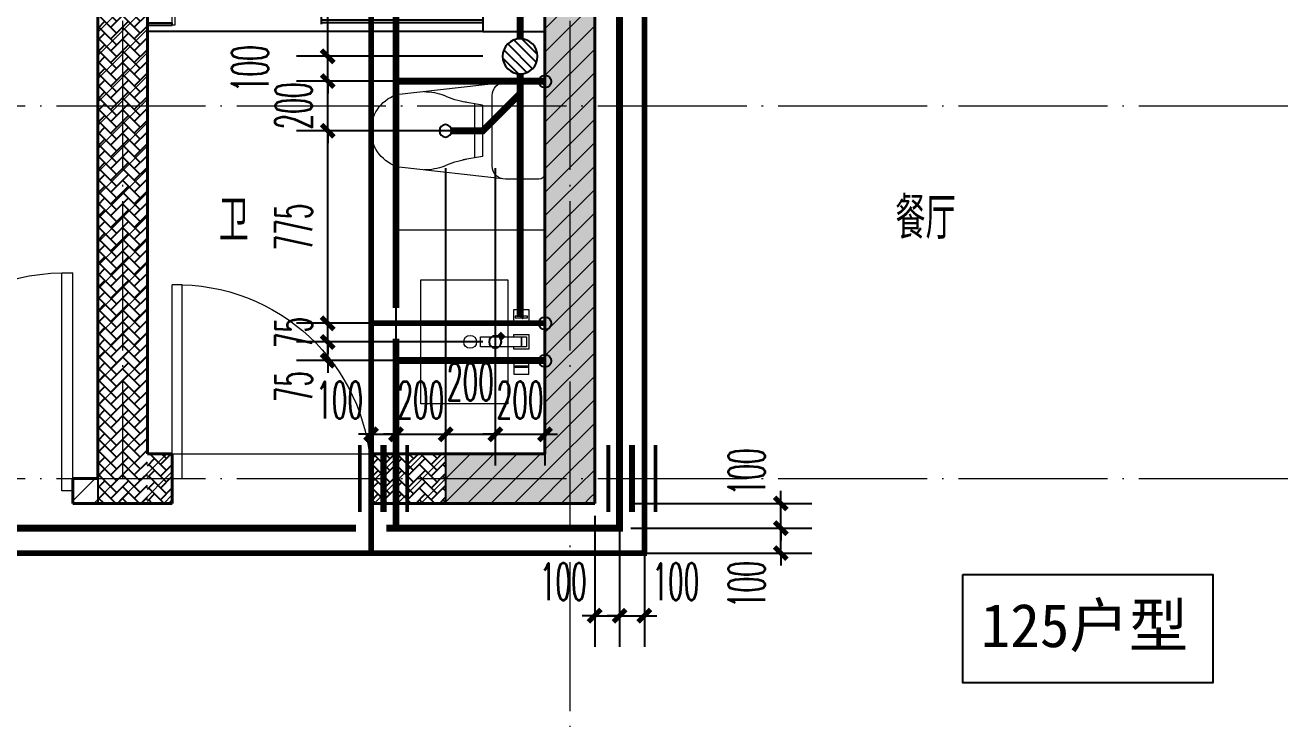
# Model space of a CAD drawing. Extents: x 27938 to 650306, y -92720 to 1524912.
# Drawn here: x 276525 to 281618, y 109239 to 112030 of the extents above; entities that cross this region are included whole.
import ezdxf

# ---------------------------------------------------------------- set-up
doc = ezdxf.new("R2010")
doc.units = 0
doc.header["$LTSCALE"] = 1000
doc.header["$MEASUREMENT"] = 0
doc.linetypes.add('DASH', pattern=[0.35, 0.25, -0.1])
doc.linetypes.add('DOTE', pattern=[2.42, 2, -0.2, 0.02, -0.2])
for name, color, linetype in [('COLUMN', 9, 'Continuous'), ('EQUIP_地漏', 7, 'Continuous'), ('EQUIP_污水', 7, 'Continuous'), ('IP-bath&kitchen-JOHNSON', 4, 'Continuous'), ('P-bath&kitchen-JOHNSON', 4, 'Continuous'), ('PIPE-污水', 2, 'W'), ('PIPE-热给水', 5, 'RJ1'), ('PIPE-给水', 3, 'J1'), ('PUB_TEXT', 4, 'Continuous'), ('TWT_DIM', 3, 'Continuous'), ('VALVE_不分区给水', 7, 'Continuous'), ('VPIPE-热给水', 5, 'RJ1'), ('VPIPE-给水', 3, 'TG_J'), ('保温', 6, 'Continuous')]:
    doc.layers.add(name, color=color, linetype=linetype)
for name, color, linetype, lineweight in [('DOTE', 19, 'DOTE', 9), ('LVTRY', 1, 'Continuous', 13), ('PUB_HATCH', 8, 'Continuous', 9), ('WALL', 9, 'Continuous', 40), ('WINDOW', 8, 'Continuous', 15)]:
    doc.layers.add(name, color=color, linetype=linetype, lineweight=lineweight)
doc.styles.add('_TCH_DIM_T3', font='SIMPLEX.shx', dxfattribs={"width": 0.494118, "bigfont": 'GBCBIG.shx'})
doc.styles.get("Standard").update_dxf_attribs({"font": 'gbenor.shx', "bigfont": 'gbcbig.shx'})
doc.styles.add('TG_LINETYPE', font='SIMPLEX', dxfattribs={"width": 0.8, "height": 3, "bigfont": 'HZTXT'})
doc.styles.add('黑体', font='simhei.ttf')
doc.linetypes.add('J1', pattern='A,3,-0.2,["J1",Standard,S=0.25,R=0,X=-0.1,Y=-0.115],-0.35', length=3.55)
doc.linetypes.add('RJ1', pattern='A,3,-0.2,["RJ1",Standard,S=0.25,R=0,X=-0.1,Y=-0.115],-0.5', length=3.7)
doc.linetypes.add('TG_J', pattern='A,2,-0.22,["J",TG_LINETYPE,S=0.1,R=0,X=-0.18,Y=-0.15],0', length=2.22)
doc.linetypes.add('W', pattern='A,3,-0.2,["W",Standard,S=0.25,R=0,X=-0.1,Y=-0.115],-0.2', length=3.4)
doc.dimstyles.new('_TWT_ARCH&&50', dxfattribs={"dimtxt": 148.75, "dimasz": 50, "dimexe": 125, "dimexo": 150, "dimgap": 63.125, "dimtad": 1, "dimdec": 0, "dimzin": 0, "dimdsep": 46, "dimtxsty": '_TCH_DIM_T3', "dimblk": 'ARCHTICK', "dimcen": 0.09, "dimclrt": 7, "dimazin": 2, "dimtfac": 1, "dimtdec": 0, "dimtix": 1, "dimtmove": 2, "dimatfit": 3, "dimfxl": 1, "dimtolj": 1, "dimtzin": 0, "dimarcsym": 0})
pattern_1 = [(45, (0, 47.75), (-47.022601, 47.022601), [])]

# ---------------------------------------------------------------- blocks, each defined once
blk = doc.blocks.new('FGDGDRGSDGDG')
at = {"layer": 'DOTE', "linetype": 'DOTE', "ltscale": 0.3}
for p, q in [((494982.5, 529998.5), (494982.5, 522348.5)), ((496782.5, 529998.5), (496782.5, 513948.5)), ((488182.5, 523848.5), (546982.5, 523848.5)), ((488182.5, 522348.5), (546982.5, 522348.5))]:
    blk.add_line(p, q, dxfattribs=at)
blk = doc.blocks.new('rrrrrrrrrrrra')
at = {"color": 0}
for p, q in [((-112.4, 458.7), (-112.4, 324.3)), ((252.6, 483.7), (-87.4, 483.7)), ((277.6, 324.3), (277.6, 458.7)), ((-112.4, 324.3), (-63.7, -103.4)), ((277.6, 324.3), (227.5, -115.6)), ((-59.1, 271.1), (224.3, 271.1)), ((-20.6, 232.4), (-34.2, 153.6)), ((185.8, 232.4), (-20.6, 232.4)), ((185.8, 232.4), (199.4, 153.6)), ((191.3, 200.5), (-26.1, 200.5))]:
    blk.add_line(p, q, dxfattribs=at)
for centre, radius, start, end in [((-87.4, 458.7), 25, 90, 180), ((252.6, 458.7), 25, 0, 90), ((-59.1, 324.3), 53.3, 180, 270), ((224.3, 324.3), 53.3, 270, 0), ((-322.6, 209.8), 293.8, 333.5369, 351.4828), ((487.8, 209.8), 293.8, 188.5172, 206.4631), ((149, -3.2), 224.1, 158.5202, 180), ((16.2, -3.2), 224.1, 0, 21.4798), ((83.8, -63.6), 152.8, 195.0773, 340.1181)]:
    blk.add_arc(centre, radius, start, end, dxfattribs=at)
blk = doc.blocks.new('A$C1E0F638F')
at = {"color": 0}
for points in [[(499.7, 435.1), (499.7, 85.1), (0, 85.1), (0, 435.1)], [(269.9, 30), (229.9, 30), (229.9, 195), (269.9, 195)], [(119.9, 0), (179.9, 0), (179.9, 60), (119.9, 60)], [(146.9, 55), (152.9, 55), (152.9, 5), (146.9, 5)], [(379.9, 0), (319.9, 0), (319.9, 60), (379.9, 60)], [(352.9, 55), (346.9, 55), (346.9, 5), (352.9, 5)], [(229.9, 30), (269.9, 30), (269.9, 10), (229.9, 10)]]:
    blk.add_lwpolyline(points, close=True, dxfattribs=at)
blk.add_lwpolyline([(269.9, 60), (279.9, 60), (279.9, 0), (219.9, 0), (219.9, 60), (229.9, 60)], dxfattribs=at)
blk.add_circle((249.9, 236.3), 26, dxfattribs=at)
blk = doc.blocks.new('135')
blk.add_hatch(color=0).paths.add_polyline_path([(4.8, 1.8), (3.6, -1), (-4.7, 2.5), (-3.5, 5.3)])
at = {"color": 0}
for p, q in [((-6.3, 2.6), (5.4, -2.3)), ((-5.7, 2.9), (-5.2, 2.7)), ((-5.6, 18.9), (-3.4, 19.4)), ((-3.4, 19.4), (-5.5, 19.4)), ((5.2, 10.9), (-5.3, 10.9)), ((5.2, 9.7), (-5.2, 9.7)), ((-5.2, 2.7), (-3.8, 5.9)), ((-5, 10.9), (-5, 30.5)), ((-3.8, 5.9), (5.4, 2.1)), ((0, 0), (0, 39.1)), ((5.6, 18.9), (3.4, 19.3)), ((3.4, 19.3), (5.6, 19.3)), ((4.1, -1.2), (5.4, 2.1)), ((5, 10.9), (5, 32.3)), ((4.1, -1.2), (5.7, -1.8))]:
    blk.add_line(p, q, dxfattribs=at)
for centre, radius, start, end in [((6.2, 15.8), 13.5, 151.0147, 204.8403), ((13.5, 4.2), 20.5, 163.0924, 182.0012), ((-6, 3.6), 1, 184.2275, 248.4661), ((8.6, 15.5), 14.6, 166.278, 198.0953), ((13.5, 4.2), 19.5, 163.7443, 182.5269), ((-5.5, 3.3), 0.5, 181.9385, 247.2597), ((-5.2, 22.1), 0.5, 335.7643, 151.0147), ((3.8, 18.1), 9.42, 155.7643, 171.9773), ((5.2, 22.3), 0.5, 29.8425, 204.574), ((-5.9, 17.2), 11.7, 10.475, 24.574), ((29.1, 6.7), 24, 172.9439, 199.2318), ((-6.3, 15.4), 12.4, 338.6449, 16.0476), ((-6, 15.8), 13.4, 334.9111, 29.8425), ((26.4, 6.3), 20.6, 169.1454, 199.9526), ((5.9, -1.2), 1.17, 247.4597, 19.9526), ((5.9, -1.4), 0.5, 247.4597, 19.2318)]:
    blk.add_arc(centre, radius, start, end, dxfattribs=at)
blk.add_open_spline([(-5, 30.5), (-4.1, 31.3), (-2.3, 33), (0.9, 29.2), (3.5, 31.1), (5, 32.3)], degree=3, knots=[0, 0, 0, 0, 3.066329, 6.218313, 11.124135, 11.124135, 11.124135, 11.124135], dxfattribs=at)
blk = doc.blocks.new('SDFAWERAWER')
at = {"layer": 'LVTRY', "color": 0}
for p, q in [((593941.2, -1242210.1), (593783.7, -1242594.8)), ((593941.2, -1242210.1), (593964.6, -1242219.7)), ((593987.8, -1242190.5), (593978.2, -1242214)), ((594017.1, -1242202.5), (593987.8, -1242190.5)), ((594015.8, -1242220.4), (594027.2, -1242192.7)), ((594025.7, -1242203.9), (594018.5, -1242221.5)), ((594025.4, -1242210.8), (594021.5, -1242220.3)), ((594022.6, -1242211.4), (594029.8, -1242193.8)), ((594025.4, -1242210.8), (594031.1, -1242196.8)), ((594027.2, -1242192.7), (594033, -1242195.1)), ((594029.8, -1242193.8), (594031.1, -1242196.8)), ((594032.2, -1242197.2), (594033, -1242195.1)), ((594033, -1242195.1), (594034, -1242197.4)), ((594033.8, -1242197.9), (594034, -1242197.4)), ((594047.3, -1242200.9), (594035.9, -1242228.7)), ((594037.3, -1242210.8), (594088, -1242231.6)), ((594041.6, -1242228.5), (594051.2, -1242205)), ((594049.9, -1242202), (594043.3, -1242218.2)), ((594047.3, -1242200.9), (594049.9, -1242202)), ((594049.9, -1242202), (594051.2, -1242205)), ((593964.6, -1242219.7), (593807.2, -1242604.4)), ((594007.5, -1242226), (593978.2, -1242214)), ((594015.8, -1242220.4), (594021.7, -1242222.8)), ((594018.5, -1242221.5), (594021.5, -1242220.3)), ((594022.6, -1242220.7), (594021.7, -1242222.8)), ((594021.7, -1242222.8), (594023.9, -1242221.9)), ((594024.2, -1242221.4), (594023.9, -1242221.9)), ((594027.7, -1242234.3), (594078.4, -1242255)), ((594035.9, -1242228.7), (594038.6, -1242229.7)), ((594038.6, -1242229.7), (594045.2, -1242213.6)), ((594038.6, -1242229.7), (594041.6, -1242228.5)), ((594057.1, -1242246.3), (594066.7, -1242222.8)), ((593783.7, -1242594.8), (593807.2, -1242604.4)), ((593803.2, -1242641.3), (593812.8, -1242617.9)), ((593812.8, -1242617.9), (593842.2, -1242629.9)), ((593803.2, -1242641.3), (593832.6, -1242653.3)), ((593842.2, -1242629.9), (593832.6, -1242653.3)), ((593833.8, -1242656.3), (593832.6, -1242653.3)), ((593845.2, -1242628.6), (593833.8, -1242656.3)), ((593836.5, -1242657.4), (593833.8, -1242656.3)), ((593847.8, -1242629.7), (593836.5, -1242657.4)), ((593845.2, -1242628.6), (593842.2, -1242629.9)), ((593847.8, -1242629.7), (593845.2, -1242628.6)), ((593847.1, -1242661.8), (593858.5, -1242634.1)), ((593847.1, -1242661.8), (593849.8, -1242662.9)), ((593849.8, -1242662.9), (593861.2, -1242635.2)), ((593852.1, -1242661.9), (593862.1, -1242637.4)), ((593858.5, -1242634.1), (593861.2, -1242635.2)), ((593861.2, -1242635.2), (593862.1, -1242637.4))]:
    blk.add_line(p, q, dxfattribs=at)
blk.add_lwpolyline([(593823.5, -1242717), (594045.8, -1242173.9), (594036.5, -1242170.2), (593814.2, -1242713.2)], close=True, dxfattribs=at)
blk.add_arc((594075.3, -1242240), 15.3, 281.7932, 33.7019, dxfattribs=at)
for centre, major_axis, start_param, end_param in [((593974.2, -1242223.6), (3.93, 9.6), 0, 1.570796), ((593816.8, -1242608.3), (13.5, 33.1), 1.570796, 3.141593), ((593816.8, -1242608.3), (3.93, 9.6), 1.570796, 3.141593)]:
    blk.add_ellipse(centre, major_axis=major_axis, ratio=1, start_param=start_param, end_param=end_param, dxfattribs=at)
at = {"layer": 'P-bath&kitchen-JOHNSON', "color": 0, "linetype": 'DASH'}
blk.add_arc((593809.8, -1242714), 586.2, 67.5369, 157.1325, dxfattribs=at)
at = {"layer": 'LVTRY', "color": 8, "xscale": -1, "rotation": 157.7329157530927}
blk.add_blockref('135', (594045.3, -1242161.9), dxfattribs=at)
blk = doc.blocks.new('A$C5DCB2F21')
at = {"layer": 'IP-bath&kitchen-JOHNSON', "color": 0}
for p, q in [((-68.3, -213.2), (-157.7, -275)), ((68.2, -213.2), (157.6, -275)), ((-0.1, -261.4), (-0.1, -424.7))]:
    blk.add_line(p, q, dxfattribs=at)
for centre, major_axis, ratio, start_param, end_param in [((0, -178.8), (-51, 0), 0.990052, -1.36297, 4.504563), ((0, -177.8), (-26.8, 0), 0.994812, -1.167677, 4.309269)]:
    blk.add_ellipse(centre, major_axis=major_axis, ratio=ratio, start_param=start_param, end_param=end_param, dxfattribs=at)
at = {"layer": 'LVTRY', "color": 0}
for p, q in [((73.6, 0), (-73.6, 0)), ((-10.5, -173.5), (-10.5, -49.3)), ((10.6, -173.5), (10.6, -49.3))]:
    blk.add_line(p, q, dxfattribs=at)
blk.add_lwpolyline([(73.6, 0), (73.6, -15.8), (-73.6, -15.8), (-73.6, 0)], dxfattribs=at)
for points in [[(-26.3, -30.7, -0.364142), (-37.8, -15.8, -0.020495)], [(-10.5, -49.4, 0.214893), (-26.3, -30.7, 7.649644)], [(10.6, -49.3, -0.21439), (26.3, -30.7, -7.649644)], [(26.3, -30.7, 0.364142), (37.8, -15.8, 0.020495)]]:
    blk.add_lwpolyline(points, format="xyb", dxfattribs=at)
blk.add_arc((0, -173.5), 10.5, 180, 0, dxfattribs=at)
for centre, major_axis, ratio, start_param, end_param in [((0, -181.3), (53.6, 0), 0.987577, 1.76809, 7.656688), ((-12.4, -164.7), (0, 1.43), 0.85, -1.570796, 4.712389), ((-12.4, -189.2), (0, 1.43), 0.85, 4.712389, 10.995574), ((12.5, -164.7), (0, 1.43), 0.85, 4.712389, 10.995574), ((12.5, -189.2), (0, 1.43), 0.85, 4.712389, 10.995574)]:
    blk.add_ellipse(centre, major_axis=major_axis, ratio=ratio, start_param=start_param, end_param=end_param, dxfattribs=at)
blk = doc.blocks.new('FSFSFSFS')
at = {"layer": 'IP-bath&kitchen-JOHNSON', "color": 0}
for p, q in [((496432.4, 524228.1), (495082.4, 524228.1)), ((496432.4, 524193.1), (495782.4, 524193.1)), ((495782.4, 524183.1), (495782.4, 524193.1)), ((495082.4, 524183.1), (495182.4, 524183.1)), ((495082.4, 524173.1), (495182.4, 524173.1)), ((496432.4, 524148.1), (495082.4, 524148.1)), ((495182.4, 524173.1), (495182.4, 524183.1)), ((496432.4, 524183.1), (495782.4, 524183.1))]:
    blk.add_line(p, q, dxfattribs=at)
for points in [[(496432.4, 525048.5), (496432.4, 524148.1), (496682.4, 524148.1)], [(496482.4, 525048.5), (496482.4, 524248.1), (496682.4, 524248.1)]]:
    blk.add_lwpolyline(points, dxfattribs=at)
at = {"layer": 'LVTRY', "color": 0}
blk.add_lwpolyline([(496082.4, 522448.5), (496682.4, 522448.5), (496682.4, 523348.5), (496082.4, 523348.5)], close=True, dxfattribs=at)
at = {"layer": 'IP-bath&kitchen-JOHNSON', "color": 8, "xscale": -1}
for name, p, rotation in [('SDFAWERAWER', (1515500.9, 1449333.6), 337.7402306568929), ('A$C5DCB2F21', (496432.4, 524673.5), 269.991511475553)]:
    blk.add_blockref(name, p, dxfattribs=dict(at, rotation=rotation))
at = {"layer": 'LVTRY', "color": 8, "extrusion": (0, 0, -1), "zscale": -1, "rotation": 90.00000000000001}
blk.add_blockref('rrrrrrrrrrrra', (-496198.6, 523665.7), dxfattribs=at)
at = {"layer": 'LVTRY', "color": 8, "rotation": 90.00000000000001}
blk.add_blockref('A$C1E0F638F', (496617.5, 522648.8), dxfattribs=at)
blk = doc.blocks.new('gdfgdgdgr')
at = {"layer": 'PUB_HATCH'}
blk.add_hatch(color=256, dxfattribs=at).paths.add_polyline_path([(483977.5, 529313.9), (483777.5, 529313.9), (483777.5, 529113.9), (483777.5, 529113.9), (483777.5, 526513.9), (483377.5, 526513.9), (483377.5, 526313.9), (483977.5, 526313.9)])
at = {"layer": 'COLUMN', "color": 8}
for p, q in [((483977.5, 526313.9), (483977.5, 529313.9)), ((483777.5, 529113.9), (483777.5, 526513.9)), ((483777.5, 526513.9), (483377.5, 526513.9)), ((483377.5, 526513.9), (483377.5, 526313.9)), ((483377.5, 526313.9), (483977.5, 526313.9))]:
    blk.add_line(p, q, dxfattribs=at)
blk = doc.blocks.new('A$C263B1184')
at = {"layer": '保温', "linetype": 'ByBlock', "ltscale": 10}
h = blk.add_hatch(dxfattribs=at)
h.set_pattern_fill('AR-HBONE', color=251, scale=55)
h.set_pattern_definition([(45, (-1017960.394, -343310.663), (0, 47.4157523), [100.584, -33.528]), (135, (-1017936.686, -343286.955), (3e-15, 47.4157523), [100.584, -33.528])])
h.paths.add_polyline_path([(-8700, 6200), (-8700, 8350), (-8900, 8350), (-8900, 6200)])
h = blk.add_hatch(dxfattribs=at)
h.set_pattern_fill('AR-HBONE', color=251, scale=55)
h.set_pattern_definition([(45, (-1017760.394, -345260.66), (0, 47.4157523), [100.584, -33.528]), (135, (-1017736.686, -345236.954), (3e-15, 47.4157523), [100.584, -33.528])])
h.paths.add_polyline_path([(-8600, 6200), (-8600, 6400), (-8700, 6400), (-8700, 6200)])
h = blk.add_hatch(dxfattribs=at)
h.set_pattern_fill('AR-HBONE', color=251, scale=55)
h.set_pattern_definition([(45, (-1016860.394, -345260.66), (0, 47.4157523), [100.584, -33.528]), (135, (-1016836.686, -345236.954), (3e-15, 47.4157523), [100.584, -33.528])])
h.paths.add_polyline_path([(-7500, 6200), (-7500, 6400), (-7800, 6400), (-7800, 6200)])
at = {"layer": '保温', "color": 251, "linetype": 'ByBlock', "ltscale": 10}
blk.add_line((-8900, 6300), (-8900, 6200), dxfattribs=at)
blk = doc.blocks.new('$VALVE$00000533')
at = {"ltscale": 0.5, "const_width": 25}
for points in [[(-225, 75), (225, 75)], [(-225, -75), (225, -75)]]:
    blk.add_lwpolyline(points, dxfattribs=at)
blk = doc.blocks.new('_ArchTick')
at = {"color": 0, "linetype": 'ByBlock', "const_width": 0.4}
blk.add_lwpolyline([(-0.5, -0.5), (0.5, 0.5)], dxfattribs=at)
blk = doc.blocks.new('*D303')
at = {"layer": 'Defpoints', "color": 0}
for p in [(278811.9, 110105.9), (279565.6, 110105.9), (278811.9, 110005.9)]:
    blk.add_point(p, dxfattribs=at)
at = {"layer": 'TWT_DIM', "color": 0, "lineweight": -2}
for p, q in [((279565.6, 110105.9), (279565.6, 110155.9)), ((278961.9, 110105.9), (279690.6, 110105.9)), ((279565.6, 110005.9), (279565.6, 110105.9)), ((278961.9, 110005.9), (279690.6, 110005.9)), ((279565.6, 110005.9), (279565.6, 109955.9))]:
    blk.add_line(p, q, dxfattribs=at)
at = {"layer": 'TWT_DIM', "color": 0, "lineweight": -2, "xscale": 50, "yscale": 50, "zscale": 50}
for p, rotation in [((279565.6, 110105.9), 270), ((279565.6, 110005.9), 90)]:
    blk.add_blockref('_ArchTick', p, dxfattribs=dict(at, rotation=rotation))
at = {"layer": 'TWT_DIM', "color": 7, "insert": (279428.1, 110232.5), "char_height": 148.75, "attachment_point": 5, "rotation": 90, "style": '_TCH_DIM_T3'}
blk.add_mtext('\\A1;100', dxfattribs=at)
blk = doc.blocks.new('*D304')
at = {"layer": 'Defpoints', "color": 0}
for p in [(278811.9, 110005.9), (279565.6, 110005.9), (278811.9, 109905.9)]:
    blk.add_point(p, dxfattribs=at)
at = {"layer": 'TWT_DIM', "color": 0, "lineweight": -2}
for p, q in [((279565.6, 110005.9), (279565.6, 110055.9)), ((278961.9, 110005.9), (279690.6, 110005.9)), ((279565.6, 109905.9), (279565.6, 110005.9)), ((278961.9, 109905.9), (279690.6, 109905.9)), ((279565.6, 109905.9), (279565.6, 109855.9))]:
    blk.add_line(p, q, dxfattribs=at)
at = {"layer": 'TWT_DIM', "color": 0, "lineweight": -2, "xscale": 50, "yscale": 50, "zscale": 50}
for p, rotation in [((279565.6, 110005.9), 270), ((279565.6, 109905.9), 90)]:
    blk.add_blockref('_ArchTick', p, dxfattribs=dict(at, rotation=rotation))
at = {"layer": 'TWT_DIM', "color": 7, "insert": (279428.1, 109779.2), "char_height": 148.75, "attachment_point": 5, "rotation": 90, "style": '_TCH_DIM_T3'}
blk.add_mtext('\\A1;100', dxfattribs=at)
blk = doc.blocks.new('*D305')
at = {"layer": 'Defpoints', "color": 0}
for p in [(278916.6, 110205.9), (279016.6, 110205.9), (279016.6, 109653.7)]:
    blk.add_point(p, dxfattribs=at)
at = {"layer": 'TWT_DIM', "color": 0, "lineweight": -2}
for p, q in [((278916.6, 110055.9), (278916.6, 109528.7)), ((279016.6, 110055.9), (279016.6, 109528.7)), ((278916.6, 109653.7), (278866.6, 109653.7)), ((278916.6, 109653.7), (279016.6, 109653.7)), ((279016.6, 109653.7), (279066.6, 109653.7))]:
    blk.add_line(p, q, dxfattribs=at)
at = {"layer": 'TWT_DIM', "color": 0, "lineweight": -2, "xscale": 50, "yscale": 50, "zscale": 50}
blk.add_blockref('_ArchTick', (278916.6, 109653.7), dxfattribs=at)
at = {"layer": 'TWT_DIM', "color": 0, "lineweight": -2, "xscale": 50, "yscale": 50, "zscale": 50, "rotation": 180}
blk.add_blockref('_ArchTick', (279016.6, 109653.7), dxfattribs=at)
at = {"layer": 'TWT_DIM', "color": 7, "insert": (279143.2, 109791.2), "char_height": 148.75, "attachment_point": 5, "style": '_TCH_DIM_T3'}
blk.add_mtext('\\A1;100', dxfattribs=at)
blk = doc.blocks.new('*D306')
at = {"layer": 'Defpoints', "color": 0}
for p in [(278816.6, 110205.9), (278916.6, 110205.9), (278916.6, 109653.7)]:
    blk.add_point(p, dxfattribs=at)
at = {"layer": 'TWT_DIM', "color": 0, "lineweight": -2}
for p, q in [((278816.6, 110055.9), (278816.6, 109528.7)), ((278916.6, 110055.9), (278916.6, 109528.7)), ((278816.6, 109653.7), (278766.6, 109653.7)), ((278816.6, 109653.7), (278916.6, 109653.7)), ((278916.6, 109653.7), (278966.6, 109653.7))]:
    blk.add_line(p, q, dxfattribs=at)
at = {"layer": 'TWT_DIM', "color": 0, "lineweight": -2, "xscale": 50, "yscale": 50, "zscale": 50}
blk.add_blockref('_ArchTick', (278816.6, 109653.7), dxfattribs=at)
at = {"layer": 'TWT_DIM', "color": 0, "lineweight": -2, "xscale": 50, "yscale": 50, "zscale": 50, "rotation": 180}
blk.add_blockref('_ArchTick', (278916.6, 109653.7), dxfattribs=at)
at = {"layer": 'TWT_DIM', "color": 7, "insert": (278690, 109791.2), "char_height": 148.75, "attachment_point": 5, "style": '_TCH_DIM_T3'}
blk.add_mtext('\\A1;100', dxfattribs=at)
blk = doc.blocks.new('*D478')
at = {"layer": 'Defpoints', "color": 0}
for p in [(277916.7, 111605.7), (278016.7, 111605.7), (278016.7, 110384)]:
    blk.add_point(p, dxfattribs=at)
at = {"layer": 'TWT_DIM', "color": 0, "lineweight": -2}
for p, q in [((277916.7, 111455.7), (277916.7, 110259)), ((278016.7, 111455.7), (278016.7, 110259)), ((277916.7, 110384), (277866.7, 110384)), ((277916.7, 110384), (278016.7, 110384)), ((278016.7, 110384), (278066.7, 110384))]:
    blk.add_line(p, q, dxfattribs=at)
at = {"layer": 'TWT_DIM', "color": 0, "lineweight": -2, "xscale": 50, "yscale": 50, "zscale": 50}
blk.add_blockref('_ArchTick', (277916.7, 110384), dxfattribs=at)
at = {"layer": 'TWT_DIM', "color": 0, "lineweight": -2, "xscale": 50, "yscale": 50, "zscale": 50, "rotation": 180}
blk.add_blockref('_ArchTick', (278016.7, 110384), dxfattribs=at)
at = {"layer": 'TWT_DIM', "color": 7, "insert": (277790.1, 110521.5), "char_height": 148.75, "attachment_point": 5, "style": '_TCH_DIM_T3'}
blk.add_mtext('\\A1;100', dxfattribs=at)
blk = doc.blocks.new('*D479')
at = {"layer": 'Defpoints', "color": 0}
for p in [(278016.7, 111605.7), (278216.5, 111605.7), (278216.5, 110384)]:
    blk.add_point(p, dxfattribs=at)
at = {"layer": 'TWT_DIM', "color": 0, "lineweight": -2}
for p, q in [((278016.7, 111455.7), (278016.7, 110259)), ((278216.5, 111455.7), (278216.5, 110259)), ((278016.7, 110384), (277966.7, 110384)), ((278016.7, 110384), (278216.5, 110384)), ((278216.5, 110384), (278266.5, 110384))]:
    blk.add_line(p, q, dxfattribs=at)
at = {"layer": 'TWT_DIM', "color": 0, "lineweight": -2, "xscale": 50, "yscale": 50, "zscale": 50}
blk.add_blockref('_ArchTick', (278016.7, 110384), dxfattribs=at)
at = {"layer": 'TWT_DIM', "color": 0, "lineweight": -2, "xscale": 50, "yscale": 50, "zscale": 50, "rotation": 180}
blk.add_blockref('_ArchTick', (278216.5, 110384), dxfattribs=at)
at = {"layer": 'TWT_DIM', "color": 7, "insert": (278116.6, 110521.5), "char_height": 148.75, "attachment_point": 5, "style": '_TCH_DIM_T3'}
blk.add_mtext('\\A1;200', dxfattribs=at)
blk = doc.blocks.new('*D480')
at = {"layer": 'Defpoints', "color": 0}
for p in [(278216.5, 111605.7), (278416.5, 111605.7), (278416.5, 110384)]:
    blk.add_point(p, dxfattribs=at)
at = {"layer": 'TWT_DIM', "color": 0, "lineweight": -2}
for p, q in [((278216.5, 111455.7), (278216.5, 110259)), ((278416.5, 111455.7), (278416.5, 110259)), ((278216.5, 110384), (278416.5, 110384))]:
    blk.add_line(p, q, dxfattribs=at)
at = {"layer": 'TWT_DIM', "color": 0, "lineweight": -2, "xscale": 50, "yscale": 50, "zscale": 50, "rotation": 180}
blk.add_blockref('_ArchTick', (278216.5, 110384), dxfattribs=at)
at = {"layer": 'TWT_DIM', "color": 0, "lineweight": -2, "xscale": 50, "yscale": 50, "zscale": 50}
blk.add_blockref('_ArchTick', (278416.5, 110384), dxfattribs=at)
at = {"layer": 'TWT_DIM', "color": 7, "insert": (278316.5, 110595.1), "char_height": 148.75, "attachment_point": 5, "style": '_TCH_DIM_T3'}
blk.add_mtext('\\A1;200', dxfattribs=at)
blk = doc.blocks.new('*D481')
at = {"layer": 'Defpoints', "color": 0}
for p in [(278416.5, 111605.7), (278616.5, 111605.7), (278616.5, 110384)]:
    blk.add_point(p, dxfattribs=at)
at = {"layer": 'TWT_DIM', "color": 0, "lineweight": -2}
for p, q in [((278416.5, 111455.7), (278416.5, 110259)), ((278616.5, 111455.7), (278616.5, 110259)), ((278416.5, 110384), (278366.5, 110384)), ((278416.5, 110384), (278616.5, 110384)), ((278616.5, 110384), (278666.5, 110384))]:
    blk.add_line(p, q, dxfattribs=at)
at = {"layer": 'TWT_DIM', "color": 0, "lineweight": -2, "xscale": 50, "yscale": 50, "zscale": 50}
blk.add_blockref('_ArchTick', (278416.5, 110384), dxfattribs=at)
at = {"layer": 'TWT_DIM', "color": 0, "lineweight": -2, "xscale": 50, "yscale": 50, "zscale": 50, "rotation": 180}
blk.add_blockref('_ArchTick', (278616.5, 110384), dxfattribs=at)
at = {"layer": 'TWT_DIM', "color": 7, "insert": (278516.5, 110521.5), "char_height": 148.75, "attachment_point": 5, "style": '_TCH_DIM_T3'}
blk.add_mtext('\\A1;200', dxfattribs=at)
blk = doc.blocks.new('*D482')
at = {"layer": 'Defpoints', "color": 0}
for p in [(277742.1, 110755.9), (278516.6, 110755.9), (278516.6, 110680.9)]:
    blk.add_point(p, dxfattribs=at)
at = {"layer": 'TWT_DIM', "color": 0, "lineweight": -2}
for p, q in [((277742.1, 110755.9), (277742.1, 110805.9)), ((278366.6, 110755.9), (277617.1, 110755.9)), ((277742.1, 110680.9), (277742.1, 110755.9)), ((278366.6, 110680.9), (277617.1, 110680.9)), ((277742.1, 110680.9), (277742.1, 110630.9))]:
    blk.add_line(p, q, dxfattribs=at)
at = {"layer": 'TWT_DIM', "color": 0, "lineweight": -2, "xscale": 50, "yscale": 50, "zscale": 50}
for p, rotation in [((277742.1, 110755.9), 270), ((277742.1, 110680.9), 90)]:
    blk.add_blockref('_ArchTick', p, dxfattribs=dict(at, rotation=rotation))
at = {"layer": 'TWT_DIM', "color": 7, "insert": (277604.6, 110575.7), "char_height": 148.75, "attachment_point": 5, "rotation": 90, "style": '_TCH_DIM_T3'}
blk.add_mtext('\\A1;75', dxfattribs=at)
blk = doc.blocks.new('*D483')
at = {"layer": 'Defpoints', "color": 0}
for p in [(277742.1, 110830.9), (278516.6, 110830.9), (278516.6, 110755.9)]:
    blk.add_point(p, dxfattribs=at)
at = {"layer": 'TWT_DIM', "color": 0, "lineweight": -2}
for p, q in [((277742.1, 110830.9), (277742.1, 110880.9)), ((278366.6, 110830.9), (277617.1, 110830.9)), ((277742.1, 110755.9), (277742.1, 110830.9)), ((278366.6, 110755.9), (277617.1, 110755.9)), ((277742.1, 110755.9), (277742.1, 110705.9))]:
    blk.add_line(p, q, dxfattribs=at)
at = {"layer": 'TWT_DIM', "color": 0, "lineweight": -2, "xscale": 50, "yscale": 50, "zscale": 50}
for p, rotation in [((277742.1, 110830.9), 270), ((277742.1, 110755.9), 90)]:
    blk.add_blockref('_ArchTick', p, dxfattribs=dict(at, rotation=rotation))
at = {"layer": 'TWT_DIM', "color": 7, "insert": (277604.6, 110793.4), "char_height": 148.75, "attachment_point": 5, "rotation": 90, "style": '_TCH_DIM_T3'}
blk.add_mtext('\\A1;75', dxfattribs=at)
blk = doc.blocks.new('*D484')
at = {"layer": 'Defpoints', "color": 0}
for p in [(277742.1, 111605.7), (278516.6, 111605.7), (278516.6, 110830.9)]:
    blk.add_point(p, dxfattribs=at)
at = {"layer": 'TWT_DIM', "color": 0, "lineweight": -2}
for p, q in [((278366.6, 111605.7), (277617.1, 111605.7)), ((277742.1, 110830.9), (277742.1, 111605.7)), ((278366.6, 110830.9), (277617.1, 110830.9))]:
    blk.add_line(p, q, dxfattribs=at)
at = {"layer": 'TWT_DIM', "color": 0, "lineweight": -2, "xscale": 50, "yscale": 50, "zscale": 50}
for p, rotation in [((277742.1, 111605.7), 90), ((277742.1, 110830.9), 270)]:
    blk.add_blockref('_ArchTick', p, dxfattribs=dict(at, rotation=rotation))
at = {"layer": 'TWT_DIM', "color": 7, "insert": (277604.6, 111218.3), "char_height": 148.75, "attachment_point": 5, "rotation": 90, "style": '_TCH_DIM_T3'}
blk.add_mtext('\\A1;775', dxfattribs=at)
blk = doc.blocks.new('*D485')
at = {"layer": 'Defpoints', "color": 0}
for p in [(277742.1, 111805.7), (278516.6, 111805.7), (278516.6, 111605.7)]:
    blk.add_point(p, dxfattribs=at)
at = {"layer": 'TWT_DIM', "color": 0, "lineweight": -2}
for p, q in [((277742.1, 111805.7), (277742.1, 111855.7)), ((278366.6, 111805.7), (277617.1, 111805.7)), ((277742.1, 111605.7), (277742.1, 111805.7)), ((278366.6, 111605.7), (277617.1, 111605.7)), ((277742.1, 111605.7), (277742.1, 111555.7))]:
    blk.add_line(p, q, dxfattribs=at)
at = {"layer": 'TWT_DIM', "color": 0, "lineweight": -2, "xscale": 50, "yscale": 50, "zscale": 50}
for p, rotation in [((277742.1, 111805.7), 270), ((277742.1, 111605.7), 90)]:
    blk.add_blockref('_ArchTick', p, dxfattribs=dict(at, rotation=rotation))
at = {"layer": 'TWT_DIM', "color": 7, "insert": (277604.6, 111705.7), "char_height": 148.75, "attachment_point": 5, "rotation": 90, "style": '_TCH_DIM_T3'}
blk.add_mtext('\\A1;200', dxfattribs=at)
blk = doc.blocks.new('*D486')
at = {"layer": 'Defpoints', "color": 0}
for p in [(277742.1, 111905.5), (278516.6, 111905.5), (278516.6, 111805.7)]:
    blk.add_point(p, dxfattribs=at)
at = {"layer": 'TWT_DIM', "color": 0, "lineweight": -2}
for p, q in [((277742.1, 111905.5), (277742.1, 111955.5)), ((278366.6, 111905.5), (277617.1, 111905.5)), ((277742.1, 111805.7), (277742.1, 111905.5)), ((278366.6, 111805.7), (277617.1, 111805.7)), ((277742.1, 111805.7), (277742.1, 111755.7))]:
    blk.add_line(p, q, dxfattribs=at)
at = {"layer": 'TWT_DIM', "color": 0, "lineweight": -2, "xscale": 50, "yscale": 50, "zscale": 50}
for p, rotation in [((277742.1, 111905.5), 270), ((277742.1, 111805.7), 90)]:
    blk.add_blockref('_ArchTick', p, dxfattribs=dict(at, rotation=rotation))
at = {"layer": 'TWT_DIM', "color": 7, "insert": (277429.6, 111855.6), "char_height": 148.75, "attachment_point": 5, "rotation": 90, "style": '_TCH_DIM_T3'}
blk.add_mtext('\\A1;100', dxfattribs=at)
blk = doc.blocks.new('*D487')
at = {"layer": 'Defpoints', "color": 0}
for p in [(277742.1, 112455.9), (278516.6, 112455.9), (278516.6, 111905.5)]:
    blk.add_point(p, dxfattribs=at)
at = {"layer": 'TWT_DIM', "color": 0, "lineweight": -2}
for p, q in [((278366.6, 112455.9), (277617.1, 112455.9)), ((277742.1, 111905.5), (277742.1, 112455.9)), ((278366.6, 111905.5), (277617.1, 111905.5))]:
    blk.add_line(p, q, dxfattribs=at)
at = {"layer": 'TWT_DIM', "color": 0, "lineweight": -2, "xscale": 50, "yscale": 50, "zscale": 50}
for p, rotation in [((277742.1, 112455.9), 90), ((277742.1, 111905.5), 270)]:
    blk.add_blockref('_ArchTick', p, dxfattribs=dict(at, rotation=rotation))
at = {"layer": 'TWT_DIM', "color": 7, "insert": (277604.6, 112180.7), "char_height": 148.75, "attachment_point": 5, "rotation": 90, "style": '_TCH_DIM_T3'}
blk.add_mtext('\\A1;550', dxfattribs=at)
blk = doc.blocks.new('$TwtSys$00000141')
for p, q in [((-141, 12), (-15, 138)), ((-141, 12), (-15, 138)), ((-131, -53), (53, 131)), ((-131, -53), (53, 131)), ((-100, -100), (100, 100)), ((-100, -100), (100, 100)), ((-49, -131), (131, 49)), ((-49, -131), (131, 49)), ((17, -138), (138, -17)), ((17, -138), (138, -17))]:
    blk.add_line(p, q)
blk.add_circle((0, 0), 141)
blk.add_circle((0, 0), 141)
blk = doc.blocks.new('$TwtSys$00000147')
blk.add_circle((0, 0, 0), 25)
blk = doc.blocks.new('$DorLib2D$00000001')
for p, q in [((0.45, 0.975), (0.5, 0.975)), ((0.45, 0), (0.45, 0.975)), ((0.5, 0), (0.5, 0.975)), ((0.5, 0), (0.45, 0))]:
    blk.add_line(p, q)
at = {"lineweight": 13}
blk.add_arc((0.475, 0), 0.975, 91.4693, 180, dxfattribs=at)

msp = doc.modelspace()

# ---------------------------------------------------------------- hatches: boundary and pattern name
at = {"layer": 'PIPE-污水'}
for points in [[(278366.5, 111605.7), (278366.5, 111591.9), (278372.2, 111591.9)], [(278366.5, 111605.7), (278376.2, 111596), (278372.2, 111591.9)], [(278516.6, 110855.9), (278526.3, 110846.2), (278530.3, 110850.3)], [(278516.6, 110855.9), (278530.3, 110855.9), (278530.3, 110850.3)]]:
    msp.add_hatch(color=256, dxfattribs=at).paths.add_polyline_path(points)
at = {"layer": 'PIPE-热给水'}
for points in [[(279016.6, 109905.9), (279027.8, 109905.9), (279027.8, 109894.6)], [(279016.6, 109905.9), (279016.6, 109894.6), (279027.8, 109894.6)]]:
    msp.add_hatch(color=256, dxfattribs=at).paths.add_polyline_path(points)
at = {"layer": 'PIPE-给水'}
for points in [[(278916.6, 110005.9), (278930.3, 110005.9), (278930.3, 109992.1)], [(278916.6, 110005.9), (278916.6, 109992.1), (278930.3, 109992.1)]]:
    msp.add_hatch(color=256, dxfattribs=at).paths.add_polyline_path(points)
at = {"layer": 'PUB_HATCH'}
h = msp.add_hatch(dxfattribs=at)
h.set_pattern_fill('普通砖', color=256, scale=50, style=0)
h.set_pattern_definition(pattern_1)
h.paths.add_polyline_path([(276916.6, 112972.5), (276816.6, 112905.9), (276816.6, 110205.9), (276916.6, 110205.9), (277016.6, 110305.9), (277016.6, 112905.9)])
h = msp.add_hatch(dxfattribs=at)
h.set_pattern_fill('普通砖', color=256, scale=50, style=0)
h.set_pattern_definition(pattern_1)
h.paths.add_polyline_path([(278716.6, 113005.9), (278616.6, 112905.9), (278616.6, 110305.9), (278816.6, 110105.9), (278816.6, 112905.9)])
h = msp.add_hatch(dxfattribs=at)
h.set_pattern_fill('普通砖', color=256, scale=50, style=0)
h.set_pattern_definition(pattern_1)
h.paths.add_polyline_path([(276916.6, 110105.9), (277116.6, 110105.9), (277116.6, 110305.9), (277016.6, 110305.9), (276916.6, 110205.9)])
h = msp.add_hatch(dxfattribs=at)
h.set_pattern_fill('普通砖', color=256, scale=50, style=0)
h.set_pattern_definition(pattern_1)
h.paths.add_polyline_path([(278616.6, 110305.9), (277916.6, 110305.9), (277916.6, 110105.9), (278816.6, 110105.9)])
h = msp.add_hatch(dxfattribs=at)
h.set_pattern_fill('普通砖', color=256, scale=50, style=0)
h.set_pattern_definition(pattern_1)
h.paths.add_polyline_path([(276916.6, 110205.9), (276716.6, 110205.9), (276716.6, 110105.9), (276916.6, 110105.9)])

# ---------------------------------------------------------------- linework, layer by layer
at = {"color": 8}
msp.add_lwpolyline([(280298.1, 109819.5), (281304.1, 109819.5), (281304.1, 109383.5), (280298.1, 109383.5)], close=True, dxfattribs=at)
at = {"layer": 'PIPE-污水', "ltscale": 0.5, "const_width": 27.5}
for points in [[(278516.6, 112535.9), (278516.6, 111976)], [(278516.6, 111835), (278516.6, 111755.8)], [(278366.5, 111605.7), (278516.6, 111755.8)], [(278516.6, 111755.8), (278516.6, 110855.9)], [(278241.5, 111605.7), (278366.5, 111605.7)], [(278434.2, 110773.5), (278448.2, 110787.5)]]:
    msp.add_lwpolyline(points, dxfattribs=at)
at = {"layer": 'PIPE-热给水', "ltscale": 0.5, "const_width": 22.5}
for points in [[(279016.6, 112705.9), (279016.6, 109905.9)], [(277916.7, 112605.9), (277916.7, 110830.9)], [(277916.7, 110830.9), (278616.5, 110830.9)], [(277916.7, 110830.9), (277916.7, 109905.9)], [(277916.7, 109905.9), (275816.6, 109905.9)], [(279016.6, 109905.9), (277916.7, 109905.9)]]:
    msp.add_lwpolyline(points, dxfattribs=at)
at = {"layer": 'PIPE-给水', "ltscale": 0.5, "const_width": 27.5}
for points in [[(278916.6, 112805.9), (278916.6, 110005.9)], [(278016.7, 112455.9), (278016.7, 111805.7)], [(278016.7, 111805.7), (278616.7, 111805.7)], [(278016.7, 111805.7), (278016.7, 110892.1)], [(278016.7, 110769.6), (278016.7, 110005.9)], [(278016.5, 110680.9), (278616.5, 110680.9)], [(277855.4, 110005.9), (275916.6, 110005.9)], [(278016.7, 110005.9), (277977.9, 110005.9)], [(278916.6, 110005.9), (278016.7, 110005.9)]]:
    msp.add_lwpolyline(points, dxfattribs=at)
at = {"layer": 'VPIPE-热给水'}
msp.add_circle((278616.5, 110830.9), 25, dxfattribs=at)
at = {"layer": 'VPIPE-给水'}
for centre in [(278616.6, 111804.2), (278616.5, 110679.3)]:
    msp.add_circle(centre, 25, dxfattribs=at)
at = {"layer": 'WALL', "color": 8}
for p, q in [((276816.6, 112905.9), (276816.6, 110205.9)), ((277016.6, 112905.9), (277016.6, 110305.9)), ((278616.6, 112905.9), (278616.6, 110305.9)), ((278816.6, 112905.9), (278816.6, 110105.9)), ((277116.6, 110305.9), (277016.6, 110305.9)), ((277116.6, 110105.9), (277116.6, 110305.9)), ((278616.6, 110305.9), (277916.6, 110305.9)), ((277916.6, 110305.9), (277916.6, 110105.9)), ((276816.6, 110205.9), (276716.6, 110205.9)), ((276716.6, 110205.9), (276716.6, 110105.9)), ((276716.6, 110105.9), (276916.6, 110105.9)), ((276916.6, 110105.9), (277116.6, 110105.9)), ((277916.6, 110105.9), (278816.6, 110105.9))]:
    msp.add_line(p, q, dxfattribs=at)
at = {"layer": 'WINDOW', "color": 8}
msp.add_line((277116.6, 110305.9), (277916.6, 110305.9), dxfattribs=at)

# ---------------------------------------------------------------- block references
msp.add_blockref('FGDGDRGSDGDG', (-218065.9, -412142.6))
at = {"color": 8}
for name, p in [('gdfgdgdgr', (-205160.8, -416208)), ('A$C263B1184', (285716.6, 103905.9)), ('FSFSFSFS', (-218065.9, -412142.6))]:
    msp.add_blockref(name, p, dxfattribs=at)
at = {"layer": 'EQUIP_地漏', "xscale": 0.5, "yscale": -0.5, "zscale": 0.5}
msp.add_blockref('$TwtSys$00000141', (278516.6, 111905.5), dxfattribs=at)
at = {"layer": 'EQUIP_污水', "yscale": -1, "rotation": 180}
for p in [(278216.5, 111605.7), (278416.5, 110755.9)]:
    msp.add_blockref('$TwtSys$00000147', p, dxfattribs=at)
at = {"layer": 'VALVE_不分区给水', "xscale": -0.6, "yscale": -0.6, "zscale": 0.6, "rotation": 270}
for p in [(277916.7, 110205.9, 3000), (278016.7, 110205.9, 3000), (278916.6, 110205.9, 3000), (279016.6, 110205.9, 3000)]:
    msp.add_blockref('$VALVE$00000533', p, dxfattribs=at)
at = {"layer": 'WINDOW', "color": 8}
for p, xscale, yscale, zscale, rotation in [((276266.6, 110155.9), -900, -900, -900, 180), ((277516.6, 110205.9), -800, 800, -800, 1.247309936305199e-08)]:
    msp.add_blockref('$DorLib2D$00000001', p, dxfattribs=dict(at, xscale=xscale, yscale=yscale, zscale=zscale, rotation=rotation))

# ---------------------------------------------------------------- texts
at = {"color": 8, "style": '黑体'}
msp.add_text('125户型', height=175, dxfattribs=at).set_placement((280370.2, 109527.3))
at = {"layer": 'PUB_TEXT', "color": 8}
for s, height, p in [('卫', 168.8, (277303, 111161.2)), ('餐厅', 168.79, (280026.5, 111170.1))]:
    msp.add_text(s, height=height, dxfattribs=at).set_placement(p)

# ---------------------------------------------------------------- dimensions: what is measured, and where the dimension line sits
at = {"layer": 'TWT_DIM'}
for p1, p2, distance, picture, middle in [((278516.6, 111905.5), (278516.6, 112455.9), 774.5, '*D487', (277604.6, 112180.7)), ((278516.6, 111605.7), (278516.6, 111805.7), 774.5, '*D485', (277604.6, 111705.7)), ((278516.6, 110830.9), (278516.6, 111605.7), 774.5, '*D484', (277604.6, 111218.3)), ((278016.7, 111605.7), (278216.5, 111605.7), -1221.7, '*D479', (278116.6, 110521.5)), ((278416.5, 111605.7), (278616.5, 111605.7), -1221.7, '*D481', (278516.5, 110521.5)), ((278516.6, 110755.9), (278516.6, 110830.9), 774.5, '*D483', (277604.6, 110793.4))]:
    dim = msp.add_aligned_dim(p1=p1, p2=p2, distance=distance, dimstyle='_TWT_ARCH&&50', dxfattribs=at)
    dim.commit()
    dim.dimension.update_dxf_attribs({"geometry": picture, "text_midpoint": middle})
for base, p1, p2, angle, picture, middle in [((277742.1, 111905.5), (278516.6, 111805.7), (278516.6, 111905.5), 90, '*D486', (277429.6, 111855.6)), ((278016.7, 110384), (277916.7, 111605.7), (278016.7, 111605.7), 0, '*D478', (277790.1, 110521.5)), ((278416.5, 110384), (278216.5, 111605.7), (278416.5, 111605.7), 0, '*D480', (278316.5, 110595.1)), ((277742.1, 110755.9), (278516.6, 110680.9), (278516.6, 110755.9), 90, '*D482', (277604.6, 110575.7)), ((279565.6, 110105.9), (278811.9, 110005.9), (278811.9, 110105.9), 90, '*D303', (279428.1, 110232.5)), ((278916.6, 109653.7), (278816.6, 110205.9), (278916.6, 110205.9), 0, '*D306', (278690, 109791.2)), ((279016.6, 109653.7), (278916.6, 110205.9), (279016.6, 110205.9), 0, '*D305', (279143.2, 109791.2)), ((279565.6, 110005.9), (278811.9, 109905.9), (278811.9, 110005.9), 90, '*D304', (279428.1, 109779.2))]:
    dim = msp.add_linear_dim(base=base, p1=p1, p2=p2, angle=angle, dimstyle='_TWT_ARCH&&50', dxfattribs=at)
    dim.commit()
    dim.dimension.update_dxf_attribs({"geometry": picture, "text_midpoint": middle, "dimtype": 129})

doc.saveas('drawing.dxf')
